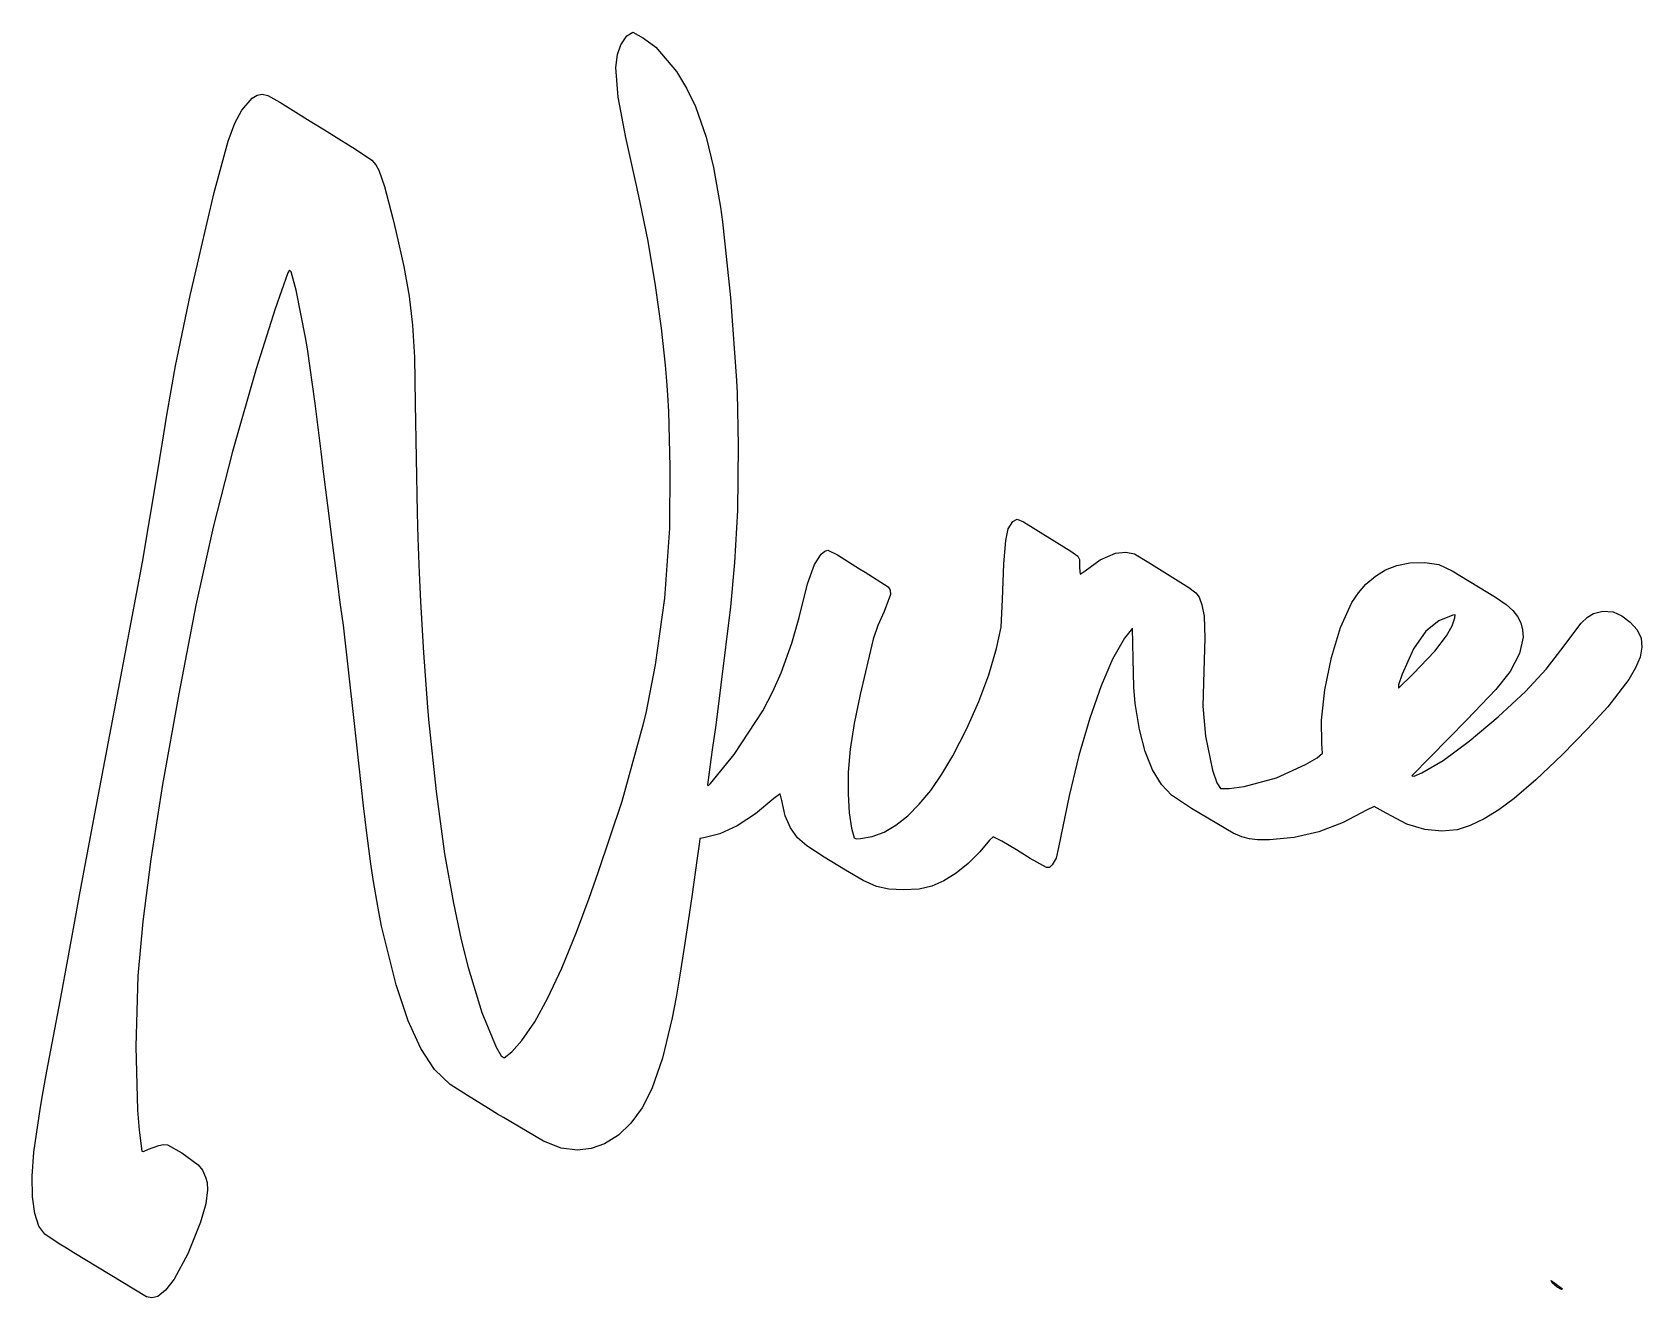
# Model space of a CAD drawing. Extents: x -68 to 109, y -32 to 108.
import ezdxf

# ---------------------------------------------------------------- set-up
doc = ezdxf.new("R2010")
doc.units = 0

msp = doc.modelspace()

# ---------------------------------------------------------------- linework, layer by layer
at = {"layer": 'Layer 1'}
for p, q in [((-3.740765, 105.561401), (-3.375889, 106.66065)), ((-3.375889, 106.66065), (-2.705149, 107.652269)), ((-2.705149, 107.652269), (-2.034089, 108.04207)), ((-2.034089, 108.04207), (-0.855384, 107.382571)), ((-0.855384, 107.382571), (0.499331, 106.40553)), ((-3.91403, 104.1462), (-3.740765, 105.561401)), ((0.499331, 106.40553), (2.772051, 103.69516)), ((-3.663281, 100.877741), (-3.91403, 104.1462)), ((2.772051, 103.69516), (3.883732, 101.869764)), ((3.883732, 101.869764), (4.897481, 99.82824)), ((-45.194508, 99.419959), (-44.053864, 100.755511)), ((-44.053864, 100.755511), (-43.497338, 101.089192)), ((-43.497338, 101.089192), (-42.947408, 101.202209)), ((-42.947408, 101.202209), (-42.31452, 101.063198)), ((-42.31452, 101.063198), (-41.008058, 100.301235)), ((-41.008058, 100.301235), (-39.234998, 99.203625)), ((-2.8206, 96.39336), (-3.663281, 100.877741)), ((4.897481, 99.82824), (6.072361, 96.43269)), ((-46.718299, 96.006415), (-45.960947, 97.97781)), ((-45.960947, 97.97781), (-45.194508, 99.419959)), ((-39.234998, 99.203625), (-37.648618, 98.221637)), ((-37.648618, 98.221637), (-36.080518, 97.250911)), ((-48.249778, 90.345069), (-46.718299, 96.006415)), ((-36.080518, 97.250911), (-34.493368, 96.274487)), ((-34.493368, 96.274487), (-33.428918, 95.615103)), ((-1.62457, 91.0917), (-2.8206, 96.39336)), ((6.072361, 96.43269), (6.879167, 93.105486)), ((-33.428918, 95.615103), (-32.644869, 95.122796)), ((-32.644869, 95.122796), (-30.85872, 93.889604)), ((-30.85872, 93.889604), (-30.420793, 93.394149)), ((-30.420793, 93.394149), (-30.081989, 92.793796)), ((-30.081989, 92.793796), (-29.433268, 91.00706)), ((6.879167, 93.105486), (7.635321, 88.70222)), ((-29.433268, 91.00706), (-28.539289, 87.470236)), ((-1.25671, 89.4116), (-1.62457, 91.0917)), ((-49.557148, 84.819399), (-48.249778, 90.345069)), ((-0.350434, 84.944391), (-1.25671, 89.4116)), ((-28.539289, 87.470236), (-28.165503, 85.902136)), ((7.635321, 88.70222), (7.870856, 87.09679)), ((7.870856, 87.09679), (8.753938, 78.744081)), ((-28.165503, 85.902136), (-27.321063, 82.147372)), ((-50.111401, 82.429919), (-49.557148, 84.819399)), ((0.474153, 80.083525), (-0.350434, 84.944391)), ((-50.899018, 78.957709), (-50.111401, 82.429919)), ((-27.321063, 82.147372), (-26.743365, 78.876255)), ((-40.105563, 81.48029), (-41.531397, 77.483265)), ((-39.922302, 81.744508), (-40.105563, 81.48029)), ((-39.749817, 81.592604), (-39.922302, 81.744508)), ((-39.211808, 79.55493), (-39.749817, 81.592604)), ((1.136254, 75.350422), (0.474153, 80.083525)), ((-52.538398, 71.191899), (-50.899018, 78.957709)), ((-38.177508, 74.31478), (-39.211808, 79.55493)), ((-26.743365, 78.876255), (-26.37292, 75.683203)), ((8.753938, 78.744081), (9.394256, 69.58639)), ((-41.531397, 77.483265), (-43.609913, 70.85569)), ((-26.37292, 75.683203), (-26.150233, 72.162636)), ((1.55507, 71.2665), (1.136254, 75.350422)), ((-37.948095, 73.0827), (-38.177508, 74.31478)), ((-37.093984, 67.0475), (-37.948095, 73.0827)), ((-53.478014, 65.740899), (-52.538398, 71.191899)), ((-26.150233, 72.162636), (-26.0748, 67.047656)), ((1.70382, 69.5117), (1.55507, 71.2665)), ((-43.609913, 70.85569), (-46.221114, 61.735314)), ((1.81479, 67.981), (1.70382, 69.5117)), ((9.394256, 69.58639), (9.469704, 68.20497)), ((1.93612, 66.1515), (1.81479, 67.981)), ((9.469704, 68.20497), (9.587442, 62.38941)), ((-36.451678, 61.74584), (-37.093984, 67.0475)), ((-26.0748, 67.047656), (-25.850095, 54.950956)), ((2.091584, 60.03585), (1.93612, 66.1515)), ((-53.959713, 62.754049), (-53.478014, 65.740899)), ((-54.532753, 59.169829), (-53.959713, 62.754049)), ((9.587442, 62.38941), (9.511841, 55.21217)), ((-46.221114, 61.735314), (-48.362298, 53.365978)), ((-36.15482, 59.24435), (-36.451678, 61.74584)), ((-56.162665, 49.498929), (-54.532753, 59.169829)), ((-35.928297, 57.48958), (-36.15482, 59.24435)), ((2.04082, 53.2707), (2.091584, 60.03585)), ((-35.706341, 55.77214), (-35.928297, 57.48958)), ((-35.181448, 51.66522), (-35.706341, 55.77214)), ((9.511841, 55.21217), (9.186295, 49.468828)), ((-48.362298, 53.365978), (-50.26622, 44.771623)), ((-25.850095, 54.950956), (-25.770595, 52.150786)), ((39.418514, 53.209613), (39.936628, 54.013299)), ((39.936628, 54.013299), (40.408833, 54.26906)), ((40.408833, 54.26906), (41.108658, 53.960823)), ((41.108658, 53.960823), (42.452738, 53.128446)), ((-34.772858, 48.56636), (-35.181448, 51.66522)), ((-25.770595, 52.150786), (-25.616892, 48.342556)), ((1.485636, 45.530322), (2.04082, 53.2707)), ((38.923814, 49.319123), (39.153902, 51.911909)), ((39.153902, 51.911909), (39.418514, 53.209613)), ((42.452738, 53.128446), (44.023328, 52.157721)), ((44.023328, 52.157721), (46.337298, 50.731251)), ((18.024801, 49.261996), (18.757165, 50.397709)), ((18.757165, 50.397709), (19.149929, 50.7256)), ((19.149929, 50.7256), (19.512951, 50.843086)), ((19.512951, 50.843086), (20.558351, 50.309901)), ((20.558351, 50.309901), (22.996901, 48.790741)), ((46.337298, 50.731251), (47.102678, 50.159703)), ((47.102678, 50.159703), (47.283336, 49.795362)), ((47.283336, 49.795362), (47.294448, 48.891473)), ((47.907925, 48.569723), (49.568718, 49.786112)), ((49.568718, 49.786112), (51.248245, 50.509703)), ((51.248245, 50.509703), (52.387908, 50.608317)), ((52.387908, 50.608317), (53.339045, 50.436968)), ((53.339045, 50.436968), (54.944475, 49.478006)), ((-58.667333, 36.245729), (-56.162665, 49.498929)), ((-34.512045, 46.55024), (-34.772858, 48.56636)), ((-25.616892, 48.342556), (-25.471405, 45.169026)), ((9.186295, 49.468828), (8.761216, 44.57147)), ((17.265128, 47.135476), (18.024801, 49.261996)), ((22.996901, 48.790741), (23.631606, 48.396889)), ((23.631606, 48.396889), (26.168706, 46.774849)), ((38.777768, 45.392799), (38.923814, 49.319123)), ((47.294448, 48.891473), (47.361086, 48.195604)), ((47.361086, 48.195604), (47.907925, 48.569723)), ((54.944475, 49.478006), (59.34051, 46.718995)), ((79.948337, 47.968619), (81.077634, 48.6465)), ((81.077634, 48.6465), (82.32849, 49.12788)), ((82.32849, 49.12788), (83.737606, 49.430636)), ((83.737606, 49.430636), (85.411131, 49.480308)), ((85.411131, 49.480308), (86.941096, 49.239371)), ((86.941096, 49.239371), (88.432975, 48.561404)), ((88.432975, 48.561404), (93.213476, 45.631251)), ((-34.400113, 45.61685), (-34.512045, 46.55024)), ((16.338061, 43.414036), (17.265128, 47.135476)), ((26.168706, 46.774849), (26.389836, 46.432818)), ((26.389836, 46.432818), (26.397916, 45.937608)), ((59.34051, 46.718995), (60.115836, 46.110877)), ((78.073865, 46.137192), (78.903896, 47.076356)), ((78.903896, 47.076356), (79.948337, 47.968619)), ((-50.26622, 44.771623), (-52.165633, 34.97619)), ((-34.254238, 44.53412), (-34.400113, 45.61685)), ((-33.989802, 42.55533), (-34.254238, 44.53412)), ((-25.471405, 45.169026), (-25.250931, 41.360796)), ((0.473164, 38.187276), (1.485636, 45.530322)), ((8.761216, 44.57147), (7.119206, 31.50397)), ((26.397916, 45.937608), (25.702997, 44.069849)), ((38.631583, 42.335764), (38.777768, 45.392799)), ((60.115836, 46.110877), (60.476025, 45.647716)), ((60.476025, 45.647716), (60.795763, 44.782709)), ((60.795763, 44.782709), (61.035426, 43.537426)), ((76.084276, 42.312396), (77.340026, 45.051725)), ((77.340026, 45.051725), (78.073865, 46.137192)), ((93.213476, 45.631251), (94.387058, 44.849921)), ((94.387058, 44.849921), (95.122445, 44.189501)), ((15.510651, 40.576297), (16.338061, 43.414036)), ((25.702997, 44.069849), (25.027825, 42.515549)), ((61.035426, 43.537426), (61.112085, 41.125193)), ((86.960312, 43.027774), (85.520757, 41.901146)), ((88.493377, 43.656086), (86.960312, 43.027774)), ((88.423491, 42.493916), (88.709356, 43.35329)), ((88.756713, 43.69882), (88.493377, 43.656086)), ((88.709356, 43.35329), (88.756713, 43.69882)), ((95.122445, 44.189501), (95.643993, 43.523412)), ((95.643993, 43.523412), (96.005737, 42.804761)), ((96.005737, 42.804761), (96.207718, 42.034463)), ((100.414548, 39.799641), (102.654636, 42.762758)), ((102.654636, 42.762758), (103.359529, 43.442671)), ((103.359529, 43.442671), (104.014608, 43.843051)), ((104.014608, 43.843051), (105.06406, 44.113325)), ((105.06406, 44.113325), (106.189878, 44.015678)), ((106.189878, 44.015678), (107.162077, 43.589039)), ((107.162077, 43.589039), (108.086249, 42.88368)), ((108.086249, 42.88368), (108.833775, 42.020298)), ((-32.795242, 32.02673), (-33.989802, 42.55533)), ((-25.250931, 41.360796), (-25.138878, 39.494016)), ((24.517476, 41.003928), (23.070287, 34.901519)), ((25.027825, 42.515549), (24.517476, 41.003928)), ((38.132422, 39.983129), (38.631583, 42.335764)), ((52.241998, 41.134926), (50.911959, 38.784458)), ((53.128489, 42.239768), (52.241998, 41.134926)), ((53.219588, 38.820288), (53.128489, 42.239768)), ((61.112085, 41.125193), (60.996118, 37.477646)), ((75.096427, 38.995798), (76.084276, 42.312396)), ((85.520757, 41.901146), (84.154561, 39.925435)), ((86.49885, 39.682823), (87.79479, 41.37921)), ((87.79479, 41.37921), (88.423491, 42.493916)), ((96.249976, 41.213434), (95.855485, 39.422843)), ((96.207718, 42.034463), (96.249976, 41.213434)), ((108.833775, 42.020298), (109.276038, 41.119588)), ((109.276038, 41.119588), (109.362271, 40.107632)), ((-25.138878, 39.494016), (-24.693949, 33.501646)), ((14.337331, 37.290996), (15.510651, 40.576297)), ((37.275633, 37.062679), (38.132422, 39.983129)), ((84.154561, 39.925435), (82.907507, 37.148686)), ((84.1101, 37.1604), (86.49885, 39.682823)), ((95.855485, 39.422843), (94.822587, 37.440311)), ((98.813858, 37.709641), (100.414548, 39.799641)), ((109.362271, 40.107632), (109.165621, 39.025778)), ((-0.573606, 32.848286), (0.473164, 38.187276)), ((50.911959, 38.784458), (49.654939, 35.868299)), ((53.266903, 35.707543), (53.219588, 38.820288)), ((60.996118, 37.477646), (60.901963, 33.616256)), ((74.377959, 35.425146), (75.096427, 38.995798)), ((94.822587, 37.440311), (93.259099, 35.455465)), ((96.505842, 35.244514), (98.813858, 37.709641)), ((108.667805, 37.84636), (107.929333, 36.565692)), ((109.165621, 39.025778), (108.667805, 37.84636)), ((-61.429343, 21.722129), (-58.667333, 36.245729)), ((13.429524, 35.222837), (14.337331, 37.290996)), ((36.18397, 34.111405), (37.275633, 37.062679)), ((49.654939, 35.868299), (48.407133, 32.276158)), ((53.43588, 33.893498), (53.266903, 35.707543)), ((82.512376, 35.610966), (84.110106, 37.160396)), ((82.514497, 35.97678), (82.512376, 35.610966)), ((82.907507, 37.148686), (82.514497, 35.97678)), ((84.110106, 37.160396), (84.1101, 37.1604)), ((107.929333, 36.565692), (105.615061, 33.521768)), ((-52.165633, 34.97619), (-53.946808, 24.943825)), ((12.304517, 33.103047), (13.429524, 35.222837)), ((23.070287, 34.901519), (22.411665, 31.68818)), ((34.856968, 31.128168), (36.18397, 34.111405)), ((53.909231, 31.043808), (53.43588, 33.893498)), ((74.004501, 32.079495), (74.377959, 35.425146)), ((93.259099, 35.455465), (90.045288, 32.101321)), ((93.498784, 32.438049), (96.505842, 35.244514)), ((-31.784082, 22.61815), (-32.795242, 32.02673)), ((-24.693949, 33.501646), (-24.577249, 32.138896)), ((-24.577249, 32.138896), (-23.758047, 24.186406)), ((-0.87601, 31.541536), (-0.573606, 32.848286)), ((9.155591, 28.278416), (12.304517, 33.103047)), ((48.407133, 32.276158), (47.218628, 28.166368)), ((60.901963, 33.616256), (61.177316, 30.288476)), ((74.051686, 29.437896), (74.004501, 32.079495)), ((90.045288, 32.101321), (83.966688, 25.901711)), ((90.302413, 29.742355), (93.498784, 32.438049)), ((105.615061, 33.521768), (103.419598, 31.12304)), ((-3.19771, 23.103686), (-0.87601, 31.541536)), ((7.119206, 31.50397), (6.780789, 29.03982)), ((22.411665, 31.68818), (21.978478, 28.876087)), ((33.294162, 28.111829), (34.856968, 31.128168)), ((54.549201, 28.60008), (53.909231, 31.043808)), ((61.177316, 30.288476), (61.964842, 26.524815)), ((103.419598, 31.12304), (100.565957, 28.248368)), ((6.780789, 29.03982), (6.593342, 27.73307)), ((21.978478, 28.876087), (21.754446, 26.332535)), ((55.35508, 26.564519), (54.549201, 28.60008)), ((74.125616, 28.407596), (74.051686, 29.437896)), ((87.426458, 27.609541), (90.302413, 29.742355)), ((6.593342, 27.73307), (6.221472, 24.93026)), ((6.530051, 25.048426), (9.155591, 28.278416)), ((32.09064, 26.091148), (33.294162, 28.111829)), ((47.218628, 28.166368), (46.139509, 23.697258)), ((69.020006, 25.682436), (72.228533, 27.159046)), ((72.228533, 27.159046), (73.531055, 27.913269)), ((73.531055, 27.913269), (74.125616, 28.407596)), ((85.082199, 26.252416), (87.426458, 27.609541)), ((100.565957, 28.248368), (97.649843, 25.480347)), ((-53.946808, 24.943825), (-55.249372, 16.72059)), ((6.221472, 24.93026), (6.266476, 24.822116)), ((6.266476, 24.822116), (6.530051, 25.048426)), ((21.754446, 26.332535), (21.723287, 23.924819)), ((30.855108, 24.311613), (32.09064, 26.091148)), ((56.32616, 24.939328), (55.35508, 26.564519)), ((57.435637, 23.76729), (56.32616, 24.939328)), ((61.964842, 26.524815), (62.444343, 25.127703)), ((62.444343, 25.127703), (62.849096, 24.509696)), ((65.444948, 24.740809), (69.020006, 25.682436)), ((83.966688, 25.901711), (84.246033, 25.889649)), ((84.246033, 25.889649), (85.082199, 26.252416)), ((97.649843, 25.480347), (95.266961, 23.401568)), ((-23.758047, 24.186406), (-22.834085, 17.304986)), ((-5.85515, 15.225866), (-3.19771, 23.103686)), ((13.528713, 23.399373), (11.508419, 21.722589)), ((14.218332, 23.910452), (13.528713, 23.399373)), ((14.400201, 23.175509), (14.218332, 23.910452)), ((14.796019, 21.499103), (14.400201, 23.175509)), ((21.723287, 23.924819), (21.833464, 21.816635)), ((29.593228, 22.778288), (30.855108, 24.311613)), ((46.139509, 23.697258), (44.974409, 17.988488)), ((59.64883, 22.317158), (57.435637, 23.76729)), ((62.849096, 24.509696), (63.814416, 24.496491)), ((63.814416, 24.496491), (65.444948, 24.740809)), ((95.266961, 23.401568), (93.595335, 22.163715)), ((-63.076843, 12.902779), (-61.429343, 21.722129)), ((-31.407172, 19.59396), (-31.784082, 22.61815)), ((11.508419, 21.722589), (9.490102, 20.406953)), ((15.361384, 20.155199), (14.796019, 21.499103)), ((21.833464, 21.816635), (22.102998, 20.118619)), ((27.013069, 20.470524), (28.310661, 21.496237)), ((28.310661, 21.496237), (29.593228, 22.778288)), ((64.26245, 19.578656), (59.64883, 22.317158)), ((78.96745, 22.105288), (76.382527, 20.751612)), ((79.796821, 22.543469), (78.96745, 22.105288)), ((81.129941, 21.804634), (79.796821, 22.543469)), ((83.434108, 20.560072), (81.129941, 21.804634)), ((93.595335, 22.163715), (91.966942, 21.163177)), ((-30.961349, 16.17956), (-31.407172, 19.59396)), ((9.490102, 20.406953), (7.558775, 19.500301)), ((16.136332, 19.071276), (15.361384, 20.155199)), ((22.102998, 20.118619), (22.400528, 19.061405)), ((24.395458, 19.208366), (25.706114, 19.706212)), ((25.706114, 19.706212), (27.013069, 20.470524)), ((65.20881, 19.159516), (64.26245, 19.578656)), ((73.70134, 19.743591), (70.979682, 19.098296)), ((76.382527, 20.751612), (73.70134, 19.743591)), ((85.408591, 19.988654), (83.434108, 20.560072)), ((87.289578, 19.815871), (85.408591, 19.988654)), ((88.992551, 19.957858), (87.289578, 19.815871)), ((90.419956, 20.420908), (88.992551, 19.957858)), ((91.966942, 21.163177), (90.419956, 20.420908)), ((5.309715, 18.623001), (5.064935, 16.831091)), ((5.364628, 18.996155), (5.309715, 18.623001)), ((5.799453, 19.050463), (5.364628, 18.996155)), ((7.558775, 19.500301), (5.799453, 19.050463)), ((17.160901, 18.174809), (16.136332, 19.071276)), ((19.102351, 16.942019), (17.160901, 18.174809)), ((22.400528, 19.061405), (22.641468, 18.961409)), ((22.641468, 18.961409), (23.086762, 18.982049)), ((23.086762, 18.982049), (24.395458, 19.208366)), ((37.329821, 18.800773), (36.267071, 17.536443)), ((37.767423, 19.179817), (37.329821, 18.800773)), ((38.703539, 18.697675), (37.767423, 19.179817)), ((40.308969, 17.724438), (38.703539, 18.697675)), ((44.974409, 17.988488), (44.692102, 16.810826)), ((66.04629, 18.954258), (65.20881, 19.159516)), ((66.932153, 18.827931), (66.04629, 18.954258)), ((68.27335, 18.832798), (66.932153, 18.827931)), ((70.979682, 19.098296), (68.27335, 18.832798)), ((-55.249372, 16.72059), (-56.140994, 9.840681)), ((-30.7044, 14.46212), (-30.961349, 16.17956)), ((-22.834085, 17.304986), (-21.847267, 11.865606)), ((5.064935, 16.831091), (4.470776, 12.574831)), ((21.439491, 15.507389), (19.102351, 16.942019)), ((34.989066, 16.231508), (33.659485, 15.15017)), ((36.267071, 17.536443), (34.989066, 16.231508)), ((41.839729, 16.79328), (40.308969, 17.724438)), ((43.64291, 15.779785), (41.839729, 16.79328)), ((44.260119, 16.071658), (43.986782, 15.796235)), ((44.692102, 16.810826), (44.260119, 16.071658)), ((-30.152309, 11.30545), (-30.7044, 14.46212)), ((-6.85638, 12.402766), (-5.85515, 15.225866)), ((23.393234, 14.361125), (21.439491, 15.507389)), ((24.86311, 13.699502), (23.393234, 14.361125)), ((32.307762, 14.313483), (30.963331, 13.742503)), ((33.659485, 15.15017), (32.307762, 14.313483)), ((43.986782, 15.796235), (43.64291, 15.779785)), ((-63.706895, 9.467899), (-63.076843, 12.902779)), ((4.470776, 12.574831), (4.088198, 9.849331)), ((26.221024, 13.395455), (24.86311, 13.699502)), ((27.838881, 13.321919), (26.221024, 13.395455)), ((29.56698, 13.398914), (27.838881, 13.321919)), ((30.963331, 13.742503), (29.56698, 13.398914)), ((-29.769537, 9.32666), (-30.152309, 11.30545)), ((-21.847267, 11.865606), (-20.99353, 7.790172)), ((-8.2605, 8.631866), (-6.85638, 12.402766)), ((-64.334404, 6.041159), (-63.706895, 9.467899)), ((-56.140994, 9.840681), (-56.689343, 3.83829)), ((-28.166437, 2.83026), (-29.769537, 9.32666)), ((4.088198, 9.849331), (3.646122, 6.937151)), ((-20.99353, 7.790172), (-20.215847, 4.734506)), ((-9.881735, 4.660875), (-8.2605, 8.631866)), ((-65.273949, 1.038189), (-64.334404, 6.041159)), ((3.646122, 6.937151), (3.159699, 3.912961)), ((-56.689343, 3.83829), (-56.922154, -3.996022)), ((-20.215847, 4.734506), (-18.690624, -0.214776)), ((-11.402672, 1.387132), (-9.881735, 4.660875)), ((3.159699, 3.912961), (2.747753, 1.486141)), ((-26.83803, -1.133747), (-28.166437, 2.83026)), ((-66.734569, -6.690281), (-65.273949, 1.038189)), ((-12.856249, -1.254869), (-11.402672, 1.387132)), ((2.747753, 1.486141), (2.299352, -0.828669)), ((-25.443152, -4.212443), (-26.83803, -1.133747)), ((-18.690624, -0.214776), (-17.106907, -4.044954)), ((-14.2754, -3.330634), (-12.856249, -1.254869)), ((2.299352, -0.828669), (1.252578, -5.283179)), ((-15.406823, -4.557446), (-14.2754, -3.330634)), ((-56.922154, -3.996022), (-56.723656, -11.02131)), ((-23.919919, -6.520063), (-25.443152, -4.212443)), ((-17.106907, -4.044954), (-16.579238, -5.013648)), ((-16.579238, -5.013648), (-16.25304, -5.234104)), ((-16.25304, -5.234104), (-15.406823, -4.557446)), ((1.252578, -5.283179), (0.071462, -8.660599)), ((-67.143588, -8.930421), (-66.734569, -6.690281)), ((-22.206447, -8.17084), (-23.919919, -6.520063)), ((-20.302327, -9.39585), (-22.206447, -8.17084)), ((0.071462, -8.660599), (-1.014069, -10.737138)), ((-67.444629, -10.685191), (-67.143588, -8.930421)), ((-17.971917, -10.82917), (-20.302327, -9.39585)), ((-68.15074, -15.650831), (-67.444629, -10.685191)), ((-56.723656, -11.02131), (-56.541008, -13.22411)), ((-16.963857, -11.43512), (-17.971917, -10.82917)), ((-16.311718, -11.826263), (-16.963857, -11.43512)), ((-11.886208, -14.441113), (-16.311718, -11.826263)), ((-2.244614, -12.433931), (-3.626437, -13.758218)), ((-1.014069, -10.737138), (-2.244614, -12.433931)), ((-56.541008, -13.22411), (-56.241762, -15.52976)), ((-3.626437, -13.758218), (-5.165798, -14.717239)), ((-68.346649, -18.285209), (-68.15074, -15.650831)), ((-56.241762, -15.52976), (-56.040819, -15.556857)), ((-56.040819, -15.556857), (-55.488658, -15.320732)), ((-55.488658, -15.320732), (-54.380768, -14.901641)), ((-54.380768, -14.901641), (-53.847324, -14.798565)), ((-53.847324, -14.798565), (-53.40269, -14.850907)), ((-53.40269, -14.850907), (-51.827638, -15.731247)), ((-51.827638, -15.731247), (-50.009492, -17.035577)), ((-9.950856, -15.194743), (-11.886208, -14.441113)), ((-8.152648, -15.416901), (-9.950856, -15.194743)), ((-6.640672, -15.259727), (-8.152648, -15.416901)), ((-5.165798, -14.717239), (-6.640672, -15.259727)), ((-50.009492, -17.035577), (-49.559425, -17.632561)), ((-49.559425, -17.632561), (-49.206418, -18.405967)), ((-68.317045, -20.563901), (-68.346649, -18.285209)), ((-49.206418, -18.405967), (-49.034565, -18.99019)), ((-49.034565, -18.99019), (-49.00639, -19.795177)), ((-68.066048, -22.426073), (-68.317045, -20.563901)), ((-49.00639, -19.795177), (-49.172409, -21.346975)), ((-67.597782, -23.810891), (-68.066048, -22.426073)), ((-49.172409, -21.346975), (-49.761255, -23.379397)), ((-66.932634, -24.689389), (-67.597782, -23.810891)), ((-65.350882, -25.767551), (-66.932634, -24.689389)), ((-49.761255, -23.379397), (-51.150693, -26.863072)), ((-64.566835, -26.256058), (-65.350882, -25.767551)), ((-63.74545, -26.75598), (-64.566835, -26.256058)), ((-61.13196, -28.34446), (-63.74545, -26.75598)), ((-55.7183, -31.6156), (-61.13196, -28.34446)), ((-51.150693, -26.863072), (-52.671175, -29.682487)), ((-52.671175, -29.682487), (-53.618644, -30.874123)), ((99.44924, -30.068802), (99.350094, -29.803458)), ((99.350094, -29.803458), (100.605924, -30.736625)), ((100.0317, -30.5569), (99.44924, -30.068802)), ((-55.718235, -31.615683), (-55.7183, -31.6156)), ((-55.136556, -31.73424), (-55.718235, -31.615683)), ((-54.491065, -31.579347), (-55.136556, -31.73424)), ((-53.618644, -30.874123), (-54.491065, -31.579347)), ((100.031701, -30.5569), (100.0317, -30.5569)), ((100.503207, -30.82741), (100.031701, -30.5569)), ((100.605924, -30.736625), (100.503207, -30.82741))]:
    msp.add_line(p, q, dxfattribs=at)

doc.saveas('drawing.dxf')
